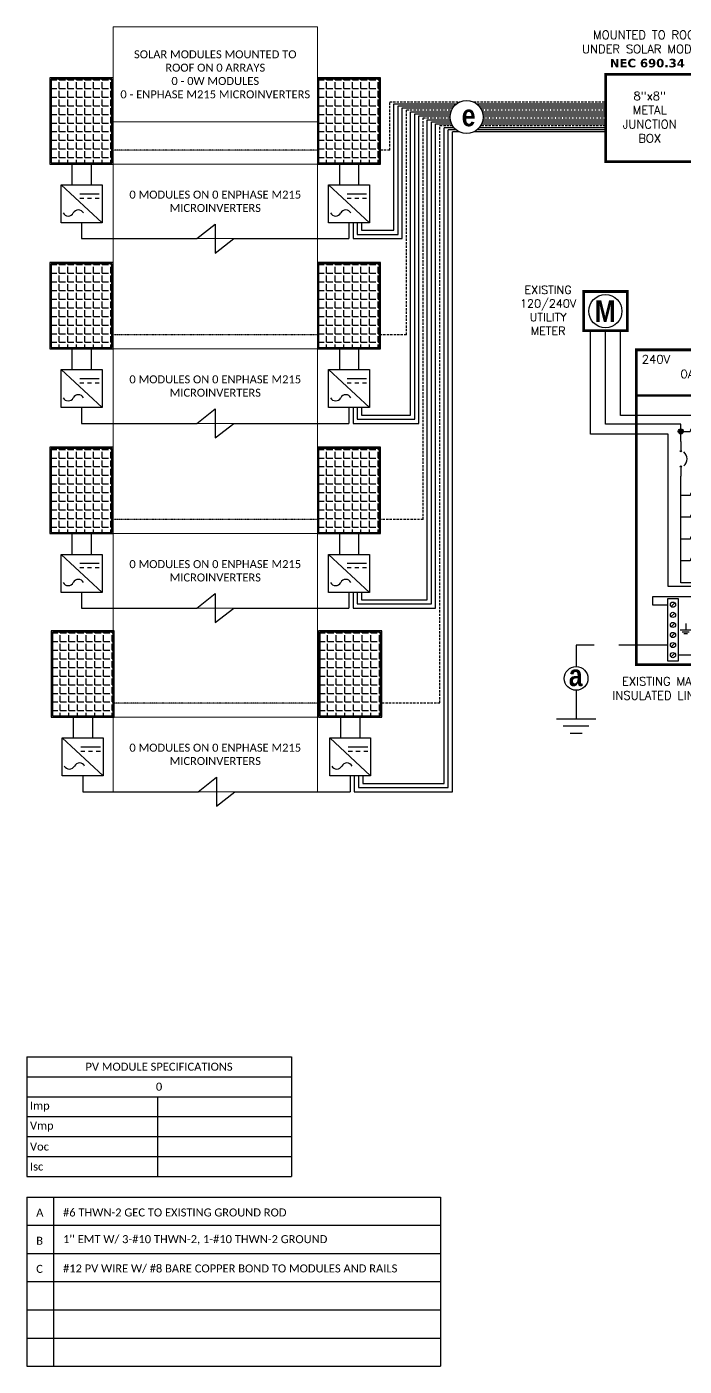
# Model space of a CAD drawing. Header units: feet. Extents: x 13742 to 14339, y 16036 to 16620.
# Drawn here: x 13742 to 14025, y 16036 to 16614 of the extents above; entities that cross this region are included whole.
import ezdxf

# ---------------------------------------------------------------- set-up
doc = ezdxf.new("R2010")
doc.units = ezdxf.units.FT
doc.header["$MEASUREMENT"] = 0
doc.linetypes.add('HIDDEN', pattern=[0.375, 0.25, -0.125])
for name, color, linetype in [('ONE LINE BLOCKS', 7, 'Continuous'), ('TABLES', 7, 'Continuous'), ('TEXT', 7, 'Continuous'), ('Z - TITLEBLOCK TXT', 7, 'Continuous')]:
    doc.layers.add(name, color=color, linetype=linetype)
doc.styles.add('ONE LINE TXT', font='techb___.ttf')
doc.styles.get("Standard").update_dxf_attribs({"font": 'simplex.shx'})

# ---------------------------------------------------------------- blocks, each defined once
blk = doc.blocks.new('*T9')
at = {"layer": 'Defpoints', "color": 8, "linetype": 'ByBlock', "lineweight": 0, "transparency": 16777216}
for p, q in [((0, 0), (88.16, 0)), ((0, 0), (0, -330.21)), ((88.16, 0), (88.16, -330.21)), ((0, -41.08), (88.16, -41.08)), ((0, -59.24), (88.16, -59.24)), ((0, -91.46), (88.16, -91.46)), ((0, -138.99), (88.16, -138.99)), ((0, -171.21), (88.16, -171.21)), ((0, -218.74), (88.16, -218.74)), ((0, -250.97), (88.16, -250.97)), ((0, -297.99), (88.16, -297.99)), ((0, -330.21), (88.16, -330.21))]:
    blk.add_line(p, q, dxfattribs=at)
at = {"color": 0, "linetype": 'Continuous', "transparency": 16777216, "char_height": 3.4544, "width": 83.574, "attachment_point": 5}
for s, insert in [('{\\fCalibri|b0|i0|c0;SOLAR MODULES MOUNTED TO ROOF ON 0 ARRAYS^J0 - 0W MODULES^J0 - ENPHASE M215 MICROINVERTERS', (44.08, -20.54)), ('{\\fCalibri|b0|i0|c0;', (44.08, -50.16)), ('{\\fCalibri|b0|i0|c0;0 MODULES ON 0 ENPHASE M215 MICROINVERTERS', (44.08, -75.35)), ('{\\fCalibri|b0|i0|c0;', (44.08, -115.23)), ('{\\fCalibri|b0|i0|c0;0 MODULES ON 0 ENPHASE M215 MICROINVERTERS', (44.08, -155.1)), ('{\\fCalibri|b0|i0|c0;', (44.08, -194.98)), ('{\\fCalibri|b0|i0|c0;0 MODULES ON 0 ENPHASE M215 MICROINVERTERS', (44.08, -234.86)), ('{\\fCalibri|b0|i0|c0;', (44.08, -274.48)), ('{\\fCalibri|b0|i0|c0;0 MODULES ON 0 ENPHASE M215 MICROINVERTERS', (44.08, -314.1))]:
    blk.add_mtext(s, dxfattribs=dict(at, insert=insert))
blk = doc.blocks.new('M_LINE TAPS')
at = {"layer": 'ONE LINE BLOCKS', "linetype": 'Continuous'}
h = blk.add_hatch(color=254, dxfattribs=at)
h.dxf.hatch_style = 1
edge = h.paths.add_edge_path()
edge.add_arc((-12.11, 17.42), 0.197, 0, 360)
h = blk.add_hatch(color=254, dxfattribs=at)
h.dxf.hatch_style = 1
edge = h.paths.add_edge_path()
edge.add_arc((-13.16, 16.19), 0.197, 0, 360)
h = blk.add_hatch(color=1, dxfattribs=at)
h.dxf.hatch_style = 1
edge = h.paths.add_edge_path()
edge.add_arc((-13.16, 14.69), 0.0515, 0, 360)
h = blk.add_hatch(color=1, dxfattribs=at)
h.dxf.hatch_style = 1
edge = h.paths.add_edge_path()
edge.add_arc((-12.11, 14.69), 0.0515, 0, 360)
h = blk.add_hatch(color=1, dxfattribs=at)
h.dxf.hatch_style = 1
edge = h.paths.add_edge_path()
edge.add_arc((-13.16, 13.5), 0.0515, 0, 360)
h = blk.add_hatch(color=1, dxfattribs=at)
h.dxf.hatch_style = 1
edge = h.paths.add_edge_path()
edge.add_arc((-12.11, 13.5), 0.0515, 0, 360)
h = blk.add_hatch(color=1, dxfattribs=at)
h.dxf.hatch_style = 1
edge = h.paths.add_edge_path()
edge.add_arc((-9.99, 11.89), 0.0515, 0, 360)
h = blk.add_hatch(color=1, dxfattribs=at)
h.dxf.hatch_style = 1
edge = h.paths.add_edge_path()
edge.add_arc((-9.99, 11.29), 0.0515, 0, 360)
h = blk.add_hatch(color=1, dxfattribs=at)
h.dxf.hatch_style = 1
edge = h.paths.add_edge_path()
edge.add_arc((-8.81, 11.89), 0.0515, 0, 360)
h = blk.add_hatch(color=1, dxfattribs=at)
h.dxf.hatch_style = 1
edge = h.paths.add_edge_path()
edge.add_arc((-8.81, 11.29), 0.0515, 0, 360)
h = blk.add_hatch(color=1, dxfattribs=at)
h.dxf.hatch_style = 1
edge = h.paths.add_edge_path()
edge.add_arc((-9.99, 10.22), 0.0515, 0, 360)
h = blk.add_hatch(color=1, dxfattribs=at)
h.dxf.hatch_style = 1
edge = h.paths.add_edge_path()
edge.add_arc((-8.81, 10.22), 0.0515, 0, 360)
h = blk.add_hatch(color=1, dxfattribs=at)
h.dxf.hatch_style = 1
edge = h.paths.add_edge_path()
edge.add_arc((-9.99, 9.62), 0.0515, 0, 360)
h = blk.add_hatch(color=1, dxfattribs=at)
h.dxf.hatch_style = 1
edge = h.paths.add_edge_path()
edge.add_arc((-8.81, 9.62), 0.0515, 0, 360)
h = blk.add_hatch(color=1, dxfattribs=at)
h.dxf.hatch_style = 1
edge = h.paths.add_edge_path()
edge.add_arc((-9.99, 8.56), 0.0515, 0, 360)
h = blk.add_hatch(color=1, dxfattribs=at)
h.dxf.hatch_style = 1
edge = h.paths.add_edge_path()
edge.add_arc((-8.81, 8.56), 0.0515, 0, 360)
h = blk.add_hatch(color=1, dxfattribs=at)
h.dxf.hatch_style = 1
edge = h.paths.add_edge_path()
edge.add_arc((-9.99, 7.96), 0.0515, 0, 360)
h = blk.add_hatch(color=1, dxfattribs=at)
h.dxf.hatch_style = 1
edge = h.paths.add_edge_path()
edge.add_arc((-8.81, 7.96), 0.0515, 0, 360)
h = blk.add_hatch(color=1, dxfattribs=at)
h.dxf.hatch_style = 1
edge = h.paths.add_edge_path()
edge.add_arc((-9.99, 6.89), 0.0515, 0, 360)
h = blk.add_hatch(color=1, dxfattribs=at)
h.dxf.hatch_style = 1
edge = h.paths.add_edge_path()
edge.add_arc((-9.99, 6.29), 0.0515, 0, 360)
h = blk.add_hatch(color=1, dxfattribs=at)
h.dxf.hatch_style = 1
edge = h.paths.add_edge_path()
edge.add_arc((-8.81, 6.89), 0.0515, 0, 360)
h = blk.add_hatch(color=1, dxfattribs=at)
h.dxf.hatch_style = 1
edge = h.paths.add_edge_path()
edge.add_arc((-8.81, 6.29), 0.0515, 0, 360)
h = blk.add_hatch(color=1, dxfattribs=at)
h.dxf.hatch_style = 1
edge = h.paths.add_edge_path()
edge.add_arc((-9.99, 5.22), 0.0515, 0, 360)
h = blk.add_hatch(color=1, dxfattribs=at)
h.dxf.hatch_style = 1
edge = h.paths.add_edge_path()
edge.add_arc((-8.81, 5.22), 0.0515, 0, 360)
h = blk.add_hatch(color=1, dxfattribs=at)
h.dxf.hatch_style = 1
edge = h.paths.add_edge_path()
edge.add_arc((-9.99, 4.62), 0.0515, 0, 360)
h = blk.add_hatch(color=1, dxfattribs=at)
h.dxf.hatch_style = 1
edge = h.paths.add_edge_path()
edge.add_arc((-8.81, 4.62), 0.0515, 0, 360)
at = {"color": 155, "true_color": 0x647190}
blk.add_line((-16.57, 22.43), (-2.23, 22.43), dxfattribs=at)
at = {"color": 7, "linetype": 'Continuous'}
for p, q in [((-3.46, 1.71), (-3.46, 5.22)), ((0, 1.71), (-3.46, 1.71))]:
    blk.add_line(p, q, dxfattribs=at)
at = {"color": 10, "linetype": 'Continuous'}
for p, q in [((-4.18, 1.15), (-4.18, 4.62)), ((-3.46, 4.62), (-3.46, 4.62)), ((0, 1.15), (-4.18, 1.15))]:
    blk.add_line(p, q, dxfattribs=at)
at = {"color": 253, "linetype": 'Continuous'}
for p, q in [((-6.18, 2.18), (-6.39, 2.18)), ((-6.18, 0.61), (-6.18, 2.18)), ((-5.36, 0.61), (-6.18, 0.61)), ((0, 0.61), (-4.42, 0.61))]:
    blk.add_line(p, q, dxfattribs=at)
at = {"color": 7, "linetype": 'Continuous'}
blk.add_circle((-21.17, -2.7), 0.906, dxfattribs=at)
at = {"color": 253, "linetype": 'Continuous'}
blk.add_arc((-4.89, 0.58), 0.468, 3.2819, 176.7181, dxfattribs=at)
at = {"layer": 'ONE LINE BLOCKS', "lineweight": 50}
blk.add_line((-16.57, 18.95), (-2.23, 18.95), dxfattribs=at)
at = {"layer": 'ONE LINE BLOCKS', "lineweight": 50, "const_width": 0.21}
for points in [[(-20.6, 23.9), (-20.6, 26.89), (-17.26, 26.89), (-17.26, 23.9)], [(-16.57, -1.65), (-16.57, 22.43), (-2.23, 22.43), (-2.23, -1.65)]]:
    blk.add_lwpolyline(points, close=True, dxfattribs=at)
at = {"layer": 'TEXT', "color": 92, "linetype": 'HIDDEN', "ltscale": 15}
for p, q in [((-6.39, 3.55), (-15.33, 3.55)), ((-15.33, 3.55), (-15.33, 2.94)), ((-4.92, 0), (-4.92, 3.55)), ((-15.33, 2.94), (-14.16, 2.94)), ((0, 0), (-4.92, 0)), ((-14.16, -0.15), (-21.17, -0.15)), ((-21.17, -0.15), (-21.17, -1.8)), ((-21.17, -3.61), (-21.17, -5.8))]:
    blk.add_line(p, q, dxfattribs=at)
at = {"layer": 'TEXT', "color": 92, "linetype": 'Continuous', "ltscale": 15}
blk.add_line((-7.19, -0.92), (-13.36, -0.92), dxfattribs=at)
at = {"layer": 'TEXT', "color": 92, "linetype": 'Continuous', "flags": 128}
for points in [[(-12.79, 1.51), (-12.79, 1.01)], [(-13.2, 1.01), (-12.38, 1.01)], [(-12.52, 0.85), (-13.06, 0.85)], [(-12.66, 0.7), (-12.92, 0.7)]]:
    blk.add_lwpolyline(points, dxfattribs=at)
at = {"layer": 'TEXT', "color": 92, "linetype": 'Continuous', "ltscale": 4, "flags": 128}
for points in [[(-22.67, -5.8), (-19.67, -5.8)], [(-20.19, -6.36), (-22.15, -6.36)], [(-20.71, -6.91), (-21.63, -6.91)]]:
    blk.add_lwpolyline(points, dxfattribs=at)
at = {"layer": 'TEXT', "linetype": 'Continuous'}
blk.add_circle((-18.93, 25.39), 1.27, dxfattribs=at)
at = {"layer": 'TEXT', "color": 92, "linetype": 'Continuous', "ltscale": 0.3}
blk.add_arc((-5.65, 3.16), 0.824, 27.6639, 152.3361, dxfattribs=at)
at = {"layer": 'Z - TITLEBLOCK TXT', "color": 253, "linetype": 'Continuous'}
for p, q in [((-20.08, 15.98), (-20.08, 23.9)), ((-14.13, 15.98), (-20.08, 15.98)), ((-14.13, 4.34), (-14.13, 15.98)), ((-5.63, 4.34), (-14.13, 4.34)), ((-5.63, 4.34), (-5.63, 2.95)), ((-5.63, 2.95), (-6.39, 2.95))]:
    blk.add_line(p, q, dxfattribs=at)
at = {"layer": 'Z - TITLEBLOCK TXT', "color": 10, "linetype": 'Continuous'}
for p, q in [((-18.93, 16.74), (-18.93, 23.9)), ((-13.16, 16.74), (-18.93, 16.74)), ((-13.16, 15.43), (-13.16, 16.74)), ((-12.97, 16.19), (-12.45, 16.19)), ((-11.78, 16.19), (-6.66, 16.19)), ((-6.66, 16.19), (-6.66, 4.62)), ((-13.16, 4.62), (-13.16, 12.76)), ((-12.45, 11.29), (-13.16, 11.29)), ((-10.73, 11.29), (-11.78, 11.29)), ((-12.45, 9.62), (-13.16, 9.62)), ((-10.73, 9.62), (-11.78, 9.62)), ((-12.45, 7.96), (-13.16, 7.96)), ((-10.73, 7.96), (-11.78, 7.96)), ((-12.45, 6.29), (-13.16, 6.29)), ((-10.73, 6.29), (-11.78, 6.29)), ((-10.73, 4.62), (-13.16, 4.62)), ((-6.66, 4.62), (-4.18, 4.62))]:
    blk.add_line(p, q, dxfattribs=at)
at = {"layer": 'Z - TITLEBLOCK TXT', "color": 7, "linetype": 'Continuous'}
for p, q in [((-17.78, 17.42), (-17.78, 23.9)), ((-12.11, 17.42), (-17.78, 17.42)), ((-12.11, 15.43), (-12.11, 17.42)), ((-11.92, 17.42), (-5.04, 17.42)), ((-5.04, 17.42), (-5.04, 5.22)), ((-12.11, 10.22), (-12.11, 12.76)), ((-12.11, 11.89), (-10.73, 11.89)), ((-10.73, 11.89), (-12.11, 11.89)), ((-12.11, 8.56), (-12.11, 10.22)), ((-12.11, 10.22), (-10.73, 10.22)), ((-10.73, 10.22), (-12.11, 10.22)), ((-12.11, 6.89), (-12.11, 8.56)), ((-12.11, 8.56), (-10.73, 8.56)), ((-10.73, 8.56), (-12.11, 8.56)), ((-12.11, 5.22), (-12.11, 6.89)), ((-12.11, 6.89), (-10.73, 6.89)), ((-10.73, 6.89), (-12.11, 6.89)), ((-10.73, 5.22), (-12.11, 5.22)), ((-5.04, 5.22), (-3.46, 5.22))]:
    blk.add_line(p, q, dxfattribs=at)
at = {"layer": 'Z - TITLEBLOCK TXT', "color": 1, "linetype": 'Continuous'}
for p, q in [((-14.16, -1.38), (-14.16, 3.4)), ((-14.16, 3.4), (-13.36, 3.4)), ((-13.36, 3.4), (-13.36, -1.38)), ((-7.19, -1.37), (-7.19, 3.41)), ((-7.19, 3.41), (-6.39, 3.41)), ((-6.39, 3.41), (-6.39, -1.37)), ((-13.36, -1.38), (-14.16, -1.38)), ((-6.39, -1.37), (-7.19, -1.37))]:
    blk.add_line(p, q, dxfattribs=at)
at = {"layer": 'Z - TITLEBLOCK TXT', "color": 4, "linetype": 'Continuous'}
for p, q in [((-13.62, 3.07), (-13.9, 2.8)), ((-6.65, 3.09), (-6.93, 2.81)), ((-13.62, 2.3), (-13.9, 2.03)), ((-6.65, 2.32), (-6.93, 2.04)), ((-13.62, 1.53), (-13.9, 1.25)), ((-6.65, 1.55), (-6.93, 1.27)), ((-13.62, 0.76), (-13.9, 0.48)), ((-6.65, 0.78), (-6.93, 0.5)), ((-6.65, 0), (-6.93, -0.27)), ((-13.62, -0.01), (-13.9, -0.29)), ((-13.62, -0.78), (-13.9, -1.06)), ((-6.65, -0.77), (-6.93, -1.04))]:
    blk.add_line(p, q, dxfattribs=at)
at = {"layer": 'Z - TITLEBLOCK TXT', "color": 1, "linetype": 'Continuous', "flags": 128}
for points in [[(-13.16, 15.43), (-13.16, 14.69)], [(-13.16, 15.43), (-13.16, 14.69)], [(-12.11, 15.43), (-12.11, 14.69)], [(-12.11, 15.43), (-12.11, 14.69)], [(-13.16, 13.5), (-13.16, 12.76)], [(-12.11, 13.5), (-12.11, 12.76)], [(-10.73, 11.89), (-9.99, 11.89)], [(-10.73, 11.89), (-9.99, 11.89)], [(-10.73, 11.29), (-9.99, 11.29)], [(-10.73, 11.29), (-9.99, 11.29)], [(-8.81, 11.89), (-8.06, 11.89)], [(-8.81, 11.29), (-8.06, 11.29)], [(-10.73, 10.22), (-9.99, 10.22)], [(-10.73, 10.22), (-9.99, 10.22)], [(-10.73, 9.62), (-9.99, 9.62)], [(-10.73, 9.62), (-9.99, 9.62)], [(-8.81, 10.22), (-8.06, 10.22)], [(-8.81, 9.62), (-8.06, 9.62)], [(-10.73, 8.56), (-9.99, 8.56)], [(-10.73, 8.56), (-9.99, 8.56)], [(-8.81, 8.56), (-8.06, 8.56)], [(-10.73, 7.96), (-9.99, 7.96)], [(-10.73, 7.96), (-9.99, 7.96)], [(-8.81, 7.96), (-8.06, 7.96)], [(-10.73, 6.89), (-9.99, 6.89)], [(-10.73, 6.89), (-9.99, 6.89)], [(-10.73, 6.29), (-9.99, 6.29)], [(-10.73, 6.29), (-9.99, 6.29)], [(-8.81, 6.89), (-8.06, 6.89)], [(-8.81, 6.29), (-8.06, 6.29)], [(-10.73, 5.22), (-9.99, 5.22)], [(-10.73, 5.22), (-9.99, 5.22)], [(-8.81, 5.22), (-8.06, 5.22)], [(-10.73, 4.62), (-9.99, 4.62)], [(-10.73, 4.62), (-9.99, 4.62)], [(-8.81, 4.62), (-8.06, 4.62)]]:
    blk.add_lwpolyline(points, dxfattribs=at)
at = {"layer": 'Z - TITLEBLOCK TXT', "color": 7, "linetype": 'Continuous'}
for centre in [(-12.11, 17.42), (-12.11, 17.42), (-13.16, 16.19)]:
    blk.add_circle(centre, 0.197, dxfattribs=at)
at = {"layer": 'Z - TITLEBLOCK TXT', "color": 1, "linetype": 'Continuous'}
for centre in [(-13.16, 14.69), (-12.11, 14.69), (-13.16, 13.5), (-12.11, 13.5), (-9.99, 11.89), (-9.99, 11.29), (-8.81, 11.89), (-8.81, 11.29), (-9.99, 10.22), (-8.81, 10.22), (-9.99, 9.62), (-8.81, 9.62), (-9.99, 8.56), (-8.81, 8.56), (-9.99, 7.96), (-8.81, 7.96), (-9.99, 6.89), (-9.99, 6.29), (-8.81, 6.89), (-8.81, 6.29), (-9.99, 5.22), (-8.81, 5.22), (-9.99, 4.62), (-8.81, 4.62)]:
    blk.add_circle(centre, 0.0515, dxfattribs=at)
at = {"layer": 'Z - TITLEBLOCK TXT', "color": 4, "linetype": 'Continuous'}
for centre in [(-13.76, 2.94), (-6.79, 2.95), (-13.76, 2.16), (-6.79, 2.18), (-13.76, 1.39), (-6.79, 1.41), (-13.76, 0.62), (-13.76, -0.15), (-6.79, 0.64), (-6.79, -0.13), (-13.76, -0.92), (-6.79, -0.91)]:
    blk.add_circle(centre, 0.197, dxfattribs=at)
at = {"layer": 'Z - TITLEBLOCK TXT', "color": 10, "linetype": 'Continuous'}
for centre in [(-12.11, 16.17), (-12.11, 11.27), (-12.11, 9.6), (-12.11, 7.94), (-12.11, 6.27)]:
    blk.add_arc(centre, 0.332, 3.2937, 176.7063, dxfattribs=at)
at = {"layer": 'Z - TITLEBLOCK TXT', "color": 1, "linetype": 'Continuous'}
for centre, start, end in [((-13.38, 14.09), 310.3392, 49.6608), ((-12.33, 14.09), 310.3392, 49.6608), ((-9.4, 11.68), 40.3392, 139.6608), ((-9.4, 11.08), 40.3392, 139.6608), ((-9.4, 10.01), 40.3392, 139.6608), ((-9.4, 9.41), 40.3392, 139.6608), ((-9.4, 8.34), 40.3392, 139.6608), ((-9.4, 7.75), 40.3392, 139.6608), ((-9.4, 6.68), 40.3392, 139.6608), ((-9.4, 6.08), 40.3392, 139.6608), ((-9.4, 5.01), 40.3392, 139.6608), ((-9.4, 4.41), 40.3392, 139.6608)]:
    blk.add_arc(centre, 0.697, start, end, dxfattribs=at)
at = {"layer": 'TABLES', "color": 1, "linetype": 'Continuous'}
blk.add_text('NEUTRAL', height=0.648, rotation=90, dxfattribs=at).set_placement((-7.31, -0.83))
at = {"layer": 'TEXT', "color": 1, "attachment_point": 5}
for s, width, gutter_width, heights, insert, char_height in [('EXISTING\\P120/240V UTILITY METER', 0.0523, 7.17, [0], (-23.31, 25.45), 0.6278), ('240V', 0.1481, 0.75, [0], (-15.06, 21.71), 0.648), ('1∅', 0.1481, 0.75, [0], (-3.17, 21.71), 0.648), ('0A MAIN BREAKER\\P0A BUSBAR', 11.199, 0.75, [0], (-9.27, 20.04), 0.648), ('2p0A', 0.1481, 0.75, [0], (-11.24, 14.02), 0.648), ('EXISTING MAIN BREAKER LOAD CENTER INSULATED LINE TAPS INSTALLED ON MAIN FEEDERS\\P{\\fVerdana|b1|i0|c0|p34;NEC 690.64}', 18.4888, 7.17, [6], (-9.25, -4.55), 0.648)]:
    blk.add_mtext_dynamic_manual_height_columns(s, width=width, gutter_width=gutter_width, heights=heights, dxfattribs=dict(at, insert=insert, char_height=char_height))
at = {"layer": 'Z - TITLEBLOCK TXT', "color": 253, "linetype": 'Continuous', "style": 'ONE LINE TXT'}
blk.add_text('M', height=1.66, dxfattribs=at).set_placement((-19.74, 24.56))
at = {"layer": 'Z - TITLEBLOCK TXT', "color": 1, "linetype": 'Continuous', "insert": (-21.73, -1.63), "char_height": 1.6624, "attachment_point": 1, "style": 'ONE LINE TXT'}
blk.add_mtext_dynamic_manual_height_columns('{\\W1;\\C256;a}', width=0.1385, gutter_width=2.13, heights=[0], dxfattribs=at)
blk = doc.blocks.new('*U12')
at = {"color": 155, "true_color": 0x647190}
blk.add_blockref('M_LINE TAPS', (0, 0), dxfattribs=at)
blk = doc.blocks.new('*T10')
at = {"layer": 'Z - TITLEBLOCK TXT', "color": 0, "lineweight": -2, "transparency": 16777216}
for p, q in [((0, 0), (114.19, 0)), ((0, 0), (0, -51.69)), ((114.19, 0), (114.19, -51.69)), ((0, -8.62), (114.19, -8.62)), ((0, -17.23), (114.19, -17.23)), ((56.41, -17.23), (56.41, -51.69)), ((0, -25.85), (114.19, -25.85)), ((0, -34.46), (114.19, -34.46)), ((0, -43.08), (114.19, -43.08)), ((0, -51.69), (114.19, -51.69))]:
    blk.add_line(p, q, dxfattribs=at)
at = {"layer": 'Z - TITLEBLOCK TXT', "color": 0, "linetype": 'Continuous', "transparency": 16777216, "char_height": 3.4544}
for s, insert, width, attachment_point in [('{\\fCalibri|b0|i0|c0;PV MODULE SPECIFICATIONS', (57.09, -4.31), 111.433, 5), ('{\\fCalibri|b0|i0|c0;0', (57.09, -12.92), 111.433, 5), ('{\\fCalibri|b0|i0|c0;Imp', (1.38, -21.54), 53.6551, 4), ('{\\fCalibri|b0|i0|c0;', (57.78, -21.54), 55.0254, 4), ('{\\fCalibri|b0|i0|c0;Vmp', (1.38, -30.15), 53.6551, 4), ('{\\fCalibri|b0|i0|c0;', (57.78, -30.15), 55.0254, 4), ('{\\fCalibri|b0|i0|c0;Voc', (1.38, -38.77), 53.6551, 4), ('{\\fCalibri|b0|i0|c0;', (57.78, -38.77), 55.0254, 4), ('{\\fCalibri|b0|i0|c0;Isc', (1.38, -47.39), 53.6551, 4), ('{\\fCalibri|b0|i0|c0;', (57.78, -47.39), 55.0254, 4)]:
    blk.add_mtext(s, dxfattribs=dict(at, insert=insert, width=width, attachment_point=attachment_point))
blk = doc.blocks.new('*T11')
at = {"linetype": 'ByBlock', "lineweight": -2, "transparency": 16777216}
for p, q in [((0, 0), (178.52, 0)), ((0, 0), (0, -72.97)), ((11.58, 0), (11.58, -72.97)), ((178.52, 0), (178.52, -72.97)), ((0, -12.11), (178.52, -12.11)), ((0, -24.28), (178.52, -24.28)), ((0, -36.46), (178.52, -36.46)), ((0, -48.64), (178.52, -48.64)), ((0, -60.81), (178.52, -60.81)), ((0, -72.97), (178.52, -72.97))]:
    blk.add_line(p, q, dxfattribs=at)
at = {"color": 0, "linetype": 'Continuous', "transparency": 16777216, "char_height": 3.4544, "attachment_point": 7}
for s, insert, width in [('{\\fCalibri|b0|i0|c0;A', (4.06, -8.36), 3.4544), ('{\\fCalibri|b0|i0|c0;#6 THWN-2 GEC TO EXISTING GROUND ROD', (15.65, -8.36), 158.8095), ('{\\fCalibri|b0|i0|c0;B', (4.06, -20.53), 3.4544), ("{\\fCalibri|b0|i0|c0;1'' EMT W/ 3-#10 THWN-2, 1-#10 THWN-2 GROUND", (15.65, -20.53), 158.8095), ('{\\fCalibri|b0|i0|c0;#12 PV WIRE W/ #8 BARE COPPER BOND TO MODULES AND RAILS', (15.65, -32.71), 158.8095), ('{\\fCalibri|b0|i0|c0;C', (4.06, -32.71), 3.4544), ('{\\fCalibri|b0|i0|c0;', (4.06, -44.89), 3.4544), ('{\\fCalibri|b0|i0|c0;', (15.65, -44.89), 158.8095), ('{\\fCalibri|b0|i0|c0;', (4.06, -57.06), 3.4544), ('{\\fCalibri|b0|i0|c0;', (15.65, -57.06), 158.8095), ('{\\fCalibri|b0|i0|c0;', (4.06, -69.22), 3.4544), ('{\\fCalibri|b0|i0|c0;', (15.65, -69.22), 158.8095)]:
    blk.add_mtext(s, dxfattribs=dict(at, insert=insert, width=width))

msp = doc.modelspace()

# ---------------------------------------------------------------- hatches: boundary and pattern name
at = {"layer": 'ONE LINE BLOCKS', "linetype": 'Continuous'}
h = msp.add_hatch(dxfattribs=at)
h.set_pattern_fill('ANGLE', color=256, scale=13.54666)
h.set_pattern_definition([(0, (13815.235, 4573.0756), (0, 3.7253315), [2.709332, -1.0159995]), (90, (13815.235, 4573.0756), (-3.7253315, 2e-16), [2.709332, -1.0159995])])
h.paths.add_polyline_path([(13752.22, 16591.37), (13752.22, 16555.19), (13778.46, 16555.19), (13778.46, 16591.37)])
h = msp.add_hatch(dxfattribs=at)
h.set_pattern_fill('ANGLE', color=256, scale=13.54666)
h.set_pattern_definition([(0, (13930.6547, 4573.0756), (0, 3.7253315), [2.709332, -1.0159995]), (90, (13930.6547, 4573.0756), (-3.7253315, 2e-16), [2.709332, -1.0159995])])
h.paths.add_polyline_path([(13867.64, 16591.37), (13867.64, 16555.19), (13893.88, 16555.19), (13893.88, 16591.37)])
h = msp.add_hatch(dxfattribs=at)
h.set_pattern_fill('ANGLE', color=256, scale=13.54666)
h.set_pattern_definition([(0, (13815.235, 4493.3225), (0, 3.7253315), [2.709332, -1.0159995]), (90, (13815.235, 4493.3225), (-3.7253315, 2e-16), [2.709332, -1.0159995])])
h.paths.add_polyline_path([(13752.22, 16511.62), (13752.22, 16475.44), (13778.46, 16475.44), (13778.46, 16511.62)])
h = msp.add_hatch(dxfattribs=at)
h.set_pattern_fill('ANGLE', color=256, scale=13.54666)
h.set_pattern_definition([(0, (13930.6547, 4493.3225), (0, 3.7253315), [2.709332, -1.0159995]), (90, (13930.6547, 4493.3225), (-3.7253315, 2e-16), [2.709332, -1.0159995])])
h.paths.add_polyline_path([(13867.64, 16511.62), (13867.64, 16475.44), (13893.88, 16475.44), (13893.88, 16511.62)])
h = msp.add_hatch(dxfattribs=at)
h.set_pattern_fill('ANGLE', color=256, scale=13.54666)
h.set_pattern_definition([(0, (13815.235, 4413.5694), (0, 3.7253315), [2.709332, -1.0159995]), (90, (13815.235, 4413.5694), (-3.7253315, 2e-16), [2.709332, -1.0159995])])
h.paths.add_polyline_path([(13752.22, 16431.87), (13752.22, 16395.68), (13778.46, 16395.68), (13778.46, 16431.87)])
h = msp.add_hatch(dxfattribs=at)
h.set_pattern_fill('ANGLE', color=256, scale=13.54666)
h.set_pattern_definition([(0, (13930.6547, 4413.5694), (0, 3.7253315), [2.709332, -1.0159995]), (90, (13930.6547, 4413.5694), (-3.7253315, 2e-16), [2.709332, -1.0159995])])
h.paths.add_polyline_path([(13867.64, 16431.87), (13867.64, 16395.68), (13893.88, 16395.68), (13893.88, 16431.87)])
h = msp.add_hatch(dxfattribs=at)
h.set_pattern_fill('ANGLE', color=256, scale=13.54666)
h.set_pattern_definition([(0, (13815.744, 4334.3253), (0, 3.7253315), [2.709332, -1.0159995]), (90, (13815.744, 4334.3253), (-3.7253315, 2e-16), [2.709332, -1.0159995])])
h.paths.add_polyline_path([(13752.73, 16352.62), (13752.73, 16316.44), (13778.97, 16316.44), (13778.97, 16352.62)])
h = msp.add_hatch(dxfattribs=at)
h.set_pattern_fill('ANGLE', color=256, scale=13.54666)
h.set_pattern_definition([(0, (13931.1637, 4334.3253), (0, 3.7253315), [2.709332, -1.0159995]), (90, (13931.1637, 4334.3253), (-3.7253315, 2e-16), [2.709332, -1.0159995])])
h.paths.add_polyline_path([(13868.15, 16352.62), (13868.15, 16316.44), (13894.39, 16316.44), (13894.39, 16352.62)])

# ---------------------------------------------------------------- linework, layer by layer
at = {"color": 253, "linetype": 'Continuous'}
for p, q in [((13900.16, 16526.06), (13900.16, 16580.61)), ((13900.16, 16580.61), (13927.16, 16580.61)), ((13935.91, 16580.61), (13991.54, 16580.61)), ((13907.37, 16446.31), (13907.37, 16577.17)), ((13907.37, 16577.17), (13924.74, 16577.17)), ((13914.58, 16573.72), (13924.51, 16573.72)), ((13914.58, 16366.56), (13914.58, 16573.72)), ((13938.33, 16577.17), (13991.54, 16577.17)), ((13938.57, 16573.72), (13991.54, 16573.72)), ((13926.15, 16570.28), (13921.79, 16570.28)), ((13921.79, 16287.31), (13921.79, 16570.28)), ((13991.54, 16570.28), (13936.92, 16570.28)), ((13886.17, 16526.06), (13900.16, 16526.06)), ((13886.17, 16446.31), (13907.37, 16446.31)), ((13886.17, 16366.56), (13914.58, 16366.56)), ((13886.68, 16287.31), (13921.79, 16287.31))]:
    msp.add_line(p, q, dxfattribs=at)
at = {"color": 10, "linetype": 'Continuous'}
for p, q in [((13901.97, 16524.26), (13901.97, 16579.75)), ((13901.97, 16579.75), (13926.23, 16579.75)), ((13936.84, 16579.75), (13991.54, 16579.75)), ((13909.17, 16576.31), (13924.52, 16576.31)), ((13909.17, 16444.51), (13909.17, 16576.31)), ((13916.38, 16572.86), (13924.71, 16572.86)), ((13916.38, 16364.76), (13916.38, 16572.86)), ((13938.36, 16572.86), (13991.54, 16572.86)), ((13938.55, 16576.31), (13991.54, 16576.31)), ((13927.04, 16569.42), (13923.59, 16569.42)), ((13923.59, 16285.51), (13923.59, 16569.42)), ((13991.54, 16569.42), (13936.03, 16569.42)), ((13884.37, 16524.26), (13901.97, 16524.26)), ((13884.37, 16444.51), (13909.17, 16444.51)), ((13884.37, 16364.76), (13916.38, 16364.76)), ((13884.88, 16285.51), (13923.59, 16285.51))]:
    msp.add_line(p, q, dxfattribs=at)
at = {"linetype": 'Continuous'}
for p, q in [((13903.77, 16522.46), (13903.77, 16578.89)), ((13903.77, 16578.89), (13925.57, 16578.89)), ((13937.5, 16578.89), (13991.54, 16578.89)), ((13910.98, 16575.45), (13924.41, 16575.45)), ((13910.98, 16442.71), (13910.98, 16575.45)), ((13918.18, 16572), (13925.04, 16572)), ((13918.18, 16362.95), (13918.18, 16572)), ((13938.03, 16572), (13991.54, 16572)), ((13938.66, 16575.45), (13991.54, 16575.45)), ((13928.39, 16568.56), (13925.39, 16568.56)), ((13925.39, 16283.71), (13925.39, 16568.56)), ((13991.54, 16568.56), (13934.69, 16568.56)), ((13761.19, 16554.68), (13761.19, 16545.67)), ((13769.49, 16554.68), (13769.49, 16545.67)), ((13876.61, 16554.68), (13876.61, 16545.67)), ((13884.91, 16554.68), (13884.91, 16545.67)), ((13756.52, 16545.67), (13774.17, 16545.67)), ((13756.52, 16529.28), (13756.52, 16545.67)), ((13756.52, 16545.67), (13774.17, 16529.28)), ((13774.17, 16545.67), (13774.17, 16529.28)), ((13871.94, 16545.67), (13889.58, 16545.67)), ((13871.94, 16529.28), (13871.94, 16545.67)), ((13871.94, 16545.67), (13889.58, 16529.28)), ((13889.58, 16545.67), (13889.58, 16529.28)), ((13774.17, 16529.28), (13756.52, 16529.28)), ((13889.58, 16529.28), (13871.94, 16529.28)), ((13882.56, 16522.46), (13903.77, 16522.46)), ((13761.19, 16474.93), (13761.19, 16465.92)), ((13769.49, 16474.93), (13769.49, 16465.92)), ((13876.61, 16474.93), (13876.61, 16465.92)), ((13884.91, 16474.93), (13884.91, 16465.92)), ((13756.52, 16465.92), (13774.17, 16465.92)), ((13756.52, 16449.53), (13756.52, 16465.92)), ((13756.52, 16465.92), (13774.17, 16449.53)), ((13774.17, 16465.92), (13774.17, 16449.53)), ((13871.94, 16465.92), (13889.58, 16465.92)), ((13871.94, 16449.53), (13871.94, 16465.92)), ((13871.94, 16465.92), (13889.58, 16449.53)), ((13889.58, 16465.92), (13889.58, 16449.53)), ((13774.17, 16449.53), (13756.52, 16449.53)), ((13889.58, 16449.53), (13871.94, 16449.53)), ((13882.56, 16442.71), (13910.98, 16442.71)), ((13761.19, 16395.17), (13761.19, 16386.16)), ((13769.49, 16395.17), (13769.49, 16386.16)), ((13876.61, 16395.17), (13876.61, 16386.16)), ((13884.91, 16395.17), (13884.91, 16386.16)), ((13756.52, 16386.16), (13774.17, 16386.16)), ((13756.52, 16369.77), (13756.52, 16386.16)), ((13756.52, 16386.16), (13774.17, 16369.77)), ((13774.17, 16386.16), (13774.17, 16369.77)), ((13871.94, 16386.16), (13889.58, 16386.16)), ((13871.94, 16369.77), (13871.94, 16386.16)), ((13871.94, 16386.16), (13889.58, 16369.77)), ((13889.58, 16386.16), (13889.58, 16369.77)), ((13774.17, 16369.77), (13756.52, 16369.77)), ((13889.58, 16369.77), (13871.94, 16369.77)), ((13882.56, 16362.95), (13918.18, 16362.95)), ((13761.7, 16315.93), (13761.7, 16306.92)), ((13770, 16315.93), (13770, 16306.92)), ((13877.12, 16315.93), (13877.12, 16306.92)), ((13885.42, 16315.93), (13885.42, 16306.92)), ((13757.03, 16306.92), (13774.67, 16306.92)), ((13757.03, 16290.53), (13757.03, 16306.92)), ((13757.03, 16306.92), (13774.67, 16290.53)), ((13774.67, 16306.92), (13774.67, 16290.53)), ((13872.45, 16306.92), (13890.09, 16306.92)), ((13872.45, 16290.53), (13872.45, 16306.92)), ((13872.45, 16306.92), (13890.09, 16290.53)), ((13890.09, 16306.92), (13890.09, 16290.53)), ((13774.67, 16290.53), (13757.03, 16290.53)), ((13890.09, 16290.53), (13872.45, 16290.53)), ((13883.07, 16283.71), (13925.39, 16283.71))]:
    msp.add_line(p, q, dxfattribs=at)
at = {"linetype": 'Continuous', "flags": 128}
for points in [[(13751.71, 16591.88), (13751.71, 16554.68), (13778.97, 16554.68), (13778.97, 16591.88), (13751.71, 16591.88)], [(13867.13, 16591.88), (13867.13, 16554.68), (13894.39, 16554.68), (13894.39, 16591.88), (13867.13, 16591.88)], [(13751.71, 16512.13), (13751.71, 16474.93), (13778.97, 16474.93), (13778.97, 16512.13), (13751.71, 16512.13)], [(13867.13, 16512.13), (13867.13, 16474.93), (13894.39, 16474.93), (13894.39, 16512.13), (13867.13, 16512.13)], [(13751.71, 16432.38), (13751.71, 16395.17), (13778.97, 16395.17), (13778.97, 16432.38), (13751.71, 16432.38)], [(13867.13, 16432.38), (13867.13, 16395.17), (13894.39, 16395.17), (13894.39, 16432.38), (13867.13, 16432.38)], [(13752.22, 16353.13), (13752.22, 16315.93), (13779.48, 16315.93), (13779.48, 16353.13), (13752.22, 16353.13)], [(13867.64, 16353.13), (13867.64, 16315.93), (13894.9, 16315.93), (13894.9, 16353.13), (13867.64, 16353.13)]]:
    msp.add_lwpolyline(points, dxfattribs=at)
for points in [[(13752.22, 16591.37), (13752.22, 16555.19), (13778.46, 16555.19), (13778.46, 16591.37)], [(13867.64, 16591.37), (13867.64, 16555.19), (13893.88, 16555.19), (13893.88, 16591.37)], [(13752.22, 16511.62), (13752.22, 16475.44), (13778.46, 16475.44), (13778.46, 16511.62)], [(13867.64, 16511.62), (13867.64, 16475.44), (13893.88, 16475.44), (13893.88, 16511.62)], [(13752.22, 16431.87), (13752.22, 16395.68), (13778.46, 16395.68), (13778.46, 16431.87)], [(13867.64, 16431.87), (13867.64, 16395.68), (13893.88, 16395.68), (13893.88, 16431.87)], [(13752.73, 16352.62), (13752.73, 16316.44), (13778.97, 16316.44), (13778.97, 16352.62)], [(13868.15, 16352.62), (13868.15, 16316.44), (13894.39, 16316.44), (13894.39, 16352.62)]]:
    msp.add_lwpolyline(points, close=True, dxfattribs=at)
at = {"color": 7, "linetype": 'Continuous'}
msp.add_circle((13931.54, 16574.97), 7.14, dxfattribs=at)
at = {"layer": 'ONE LINE BLOCKS', "lineweight": 50, "const_width": 1.19}
msp.add_lwpolyline([(14029.32, 16555.65), (13991.54, 16555.65), (13991.54, 16593.43), (14029.32, 16593.43)], close=True, dxfattribs=at)
at = {"layer": 'TEXT', "color": 92, "linetype": 'HIDDEN', "ltscale": 4}
for p, q in [((13898.36, 16560.73), (13898.36, 16581.47)), ((13898.36, 16581.47), (13928.59, 16581.47)), ((13905.57, 16578.03), (13925.09, 16578.03)), ((13905.57, 16480.98), (13905.57, 16578.03)), ((13934.49, 16581.47), (13991.54, 16581.47)), ((13937.99, 16578.03), (13991.54, 16578.03)), ((13912.78, 16574.58), (13924.41, 16574.58)), ((13912.78, 16401.22), (13912.78, 16574.58)), ((13938.67, 16574.58), (13991.54, 16574.58)), ((13925.51, 16571.14), (13919.99, 16571.14)), ((13919.99, 16322.07), (13919.99, 16571.14)), ((13991.54, 16571.14), (13937.57, 16571.14)), ((13898.36, 16560.73), (13894.39, 16560.73)), ((13905.57, 16480.98), (13894.39, 16480.98)), ((13912.78, 16401.22), (13894.39, 16401.22)), ((13919.99, 16321.98), (13894.9, 16321.98))]:
    msp.add_line(p, q, dxfattribs=at)
at = {"layer": 'TEXT', "color": 92, "linetype": 'HIDDEN', "ltscale": 0.3, "flags": 128}
for points in [[(13867.13, 16560.73), (13778.97, 16560.73)], [(13867.13, 16480.98), (13778.97, 16480.98)], [(13867.13, 16401.22), (13778.97, 16401.22)], [(13867.64, 16321.98), (13779.48, 16321.98)]]:
    msp.add_lwpolyline(points, dxfattribs=at)
at = {"layer": 'Z - TITLEBLOCK TXT', "color": 7, "linetype": 'Continuous'}
for p, q in [((13772.94, 16541.68), (13764.55, 16541.68)), ((13766.3, 16539.86), (13764.55, 16539.86)), ((13769.62, 16539.86), (13767.87, 16539.86)), ((13772.94, 16539.86), (13771.19, 16539.86)), ((13888.36, 16541.68), (13879.97, 16541.68)), ((13881.72, 16539.86), (13879.97, 16539.86)), ((13885.04, 16539.86), (13883.29, 16539.86)), ((13888.36, 16539.86), (13886.61, 16539.86)), ((13815.1, 16522.46), (13823.05, 16528.72)), ((13823.05, 16528.72), (13823.05, 16516.2)), ((13823.05, 16516.2), (13831.01, 16522.46)), ((13772.94, 16461.92), (13764.55, 16461.92)), ((13888.36, 16461.92), (13879.97, 16461.92)), ((13766.3, 16460.11), (13764.55, 16460.11)), ((13769.62, 16460.11), (13767.87, 16460.11)), ((13772.94, 16460.11), (13771.19, 16460.11)), ((13881.72, 16460.11), (13879.97, 16460.11)), ((13885.04, 16460.11), (13883.29, 16460.11)), ((13888.36, 16460.11), (13886.61, 16460.11)), ((13815.1, 16442.71), (13823.05, 16448.97)), ((13823.05, 16448.97), (13823.05, 16436.44)), ((13823.05, 16436.44), (13831.01, 16442.71)), ((13772.94, 16382.17), (13764.55, 16382.17)), ((13888.36, 16382.17), (13879.97, 16382.17)), ((13766.3, 16380.36), (13764.55, 16380.36)), ((13769.62, 16380.36), (13767.87, 16380.36)), ((13772.94, 16380.36), (13771.19, 16380.36)), ((13881.72, 16380.36), (13879.97, 16380.36)), ((13885.04, 16380.36), (13883.29, 16380.36)), ((13888.36, 16380.36), (13886.61, 16380.36)), ((13815.1, 16362.95), (13823.05, 16369.22)), ((13823.05, 16369.22), (13823.05, 16356.69)), ((13823.05, 16356.69), (13831.01, 16362.95)), ((13773.45, 16302.93), (13765.06, 16302.93)), ((13766.81, 16301.11), (13765.06, 16301.11)), ((13770.13, 16301.11), (13768.38, 16301.11)), ((13773.45, 16301.11), (13771.7, 16301.11)), ((13888.87, 16302.93), (13880.48, 16302.93)), ((13882.23, 16301.11), (13880.48, 16301.11)), ((13885.55, 16301.11), (13883.8, 16301.11)), ((13888.87, 16301.11), (13887.12, 16301.11)), ((13815.61, 16283.71), (13823.56, 16289.97)), ((13823.56, 16289.97), (13823.56, 16277.44)), ((13823.56, 16277.44), (13831.52, 16283.71))]:
    msp.add_line(p, q, dxfattribs=at)
at = {"layer": 'Z - TITLEBLOCK TXT', "linetype": 'Continuous', "flags": 128}
for points in [[(13765.34, 16529.28), (13765.34, 16522.46)], [(13880.76, 16529.28), (13880.76, 16522.46)], [(13882.56, 16529.28), (13882.56, 16522.46)], [(13765.34, 16522.46), (13815.1, 16522.46)], [(13831.01, 16522.46), (13880.76, 16522.46)], [(13765.34, 16449.53), (13765.34, 16442.71)], [(13880.76, 16449.53), (13880.76, 16442.71)], [(13882.56, 16449.53), (13882.56, 16442.71)], [(13765.34, 16442.71), (13815.1, 16442.71)], [(13831.01, 16442.71), (13880.76, 16442.71)], [(13765.34, 16369.77), (13765.34, 16362.95)], [(13880.76, 16369.77), (13880.76, 16362.95)], [(13882.56, 16369.77), (13882.56, 16362.95)], [(13765.34, 16362.95), (13815.1, 16362.95)], [(13831.01, 16362.95), (13880.76, 16362.95)], [(13765.85, 16290.53), (13765.85, 16283.71)], [(13881.27, 16290.53), (13881.27, 16283.71)], [(13883.07, 16290.53), (13883.07, 16283.71)], [(13765.85, 16283.71), (13815.61, 16283.71)], [(13831.52, 16283.71), (13881.27, 16283.71)]]:
    msp.add_lwpolyline(points, dxfattribs=at)
at = {"layer": 'Z - TITLEBLOCK TXT', "color": 10, "linetype": 'Continuous', "flags": 128}
for points in [[(13884.37, 16529.28), (13884.37, 16524.26)], [(13884.37, 16449.53), (13884.37, 16444.51)], [(13884.37, 16369.77), (13884.37, 16364.76)], [(13884.88, 16290.53), (13884.88, 16285.51)]]:
    msp.add_lwpolyline(points, dxfattribs=at)
at = {"layer": 'Z - TITLEBLOCK TXT', "color": 253, "linetype": 'Continuous', "flags": 128}
for points in [[(13886.17, 16529.28), (13886.17, 16526.06)], [(13886.17, 16449.53), (13886.17, 16446.31)], [(13886.17, 16369.77), (13886.17, 16366.56)], [(13886.68, 16290.53), (13886.68, 16287.31)]]:
    msp.add_lwpolyline(points, dxfattribs=at)
at = {"layer": 'Z - TITLEBLOCK TXT', "linetype": 'Continuous'}
for centre, start, end in [((13759.58, 16534.69), 207.66392, 332.33608), ((13763.97, 16532.39), 27.66392, 152.33608), ((13875, 16534.69), 207.66392, 332.33608), ((13879.39, 16532.39), 27.66392, 152.33608), ((13759.58, 16454.93), 207.66392, 332.33608), ((13763.97, 16452.63), 27.66392, 152.33608), ((13875, 16454.93), 207.66392, 332.33608), ((13879.39, 16452.63), 27.66392, 152.33608), ((13763.97, 16372.88), 27.66392, 152.33608), ((13879.39, 16372.88), 27.66392, 152.33608), ((13759.58, 16375.18), 207.66392, 332.33608), ((13875, 16375.18), 207.66392, 332.33608), ((13760.09, 16295.94), 207.66392, 332.33608), ((13764.48, 16293.64), 27.66392, 152.33608), ((13875.51, 16295.94), 207.66392, 332.33608), ((13879.9, 16293.64), 27.66392, 152.33608)]:
    msp.add_arc(centre, 2.48, start, end, dxfattribs=at)

# ---------------------------------------------------------------- block references
for name, p in [('*T9', (13778.97, 16613.92)), ('*T10', (13741.7, 16169.29)), ('*T11', (13741.7, 16108.67))]:
    msp.add_blockref(name, p)
at = {"color": 155, "true_color": 0x647190, "xscale": 5.644441731736358, "yscale": 5.644441731736358, "zscale": 5.644441731736358}
msp.add_blockref('*U12', (14098.3, 16347.86), dxfattribs=at)

# ---------------------------------------------------------------- texts
at = {"layer": 'TEXT', "color": 1, "char_height": 3.6576, "attachment_point": 5}
for s, width, insert in [(' \\PMOUNTED TO ROOF \\PUNDER SOLAR MODULE\\P{\\fVerdana|b1|i0|c0|p34;NEC 690.34}', 72.4158, (14009.55, 16607.35)), ('8"x8" METAL JUNCTION BOX ', 0.4767, (14010.57, 16574.91))]:
    msp.add_mtext_dynamic_manual_height_columns(s, width=width, gutter_width=7.17, heights=[0], dxfattribs=dict(at, insert=insert))
at = {"layer": 'Z - TITLEBLOCK TXT', "color": 1, "linetype": 'Continuous', "insert": (13929.42, 16580.36), "char_height": 9.3833, "attachment_point": 1, "style": 'ONE LINE TXT'}
msp.add_mtext_dynamic_manual_height_columns('{\\W1;\\C256;e}', width=0.1385, gutter_width=2.13, heights=[0], dxfattribs=at)

doc.saveas('drawing.dxf')
